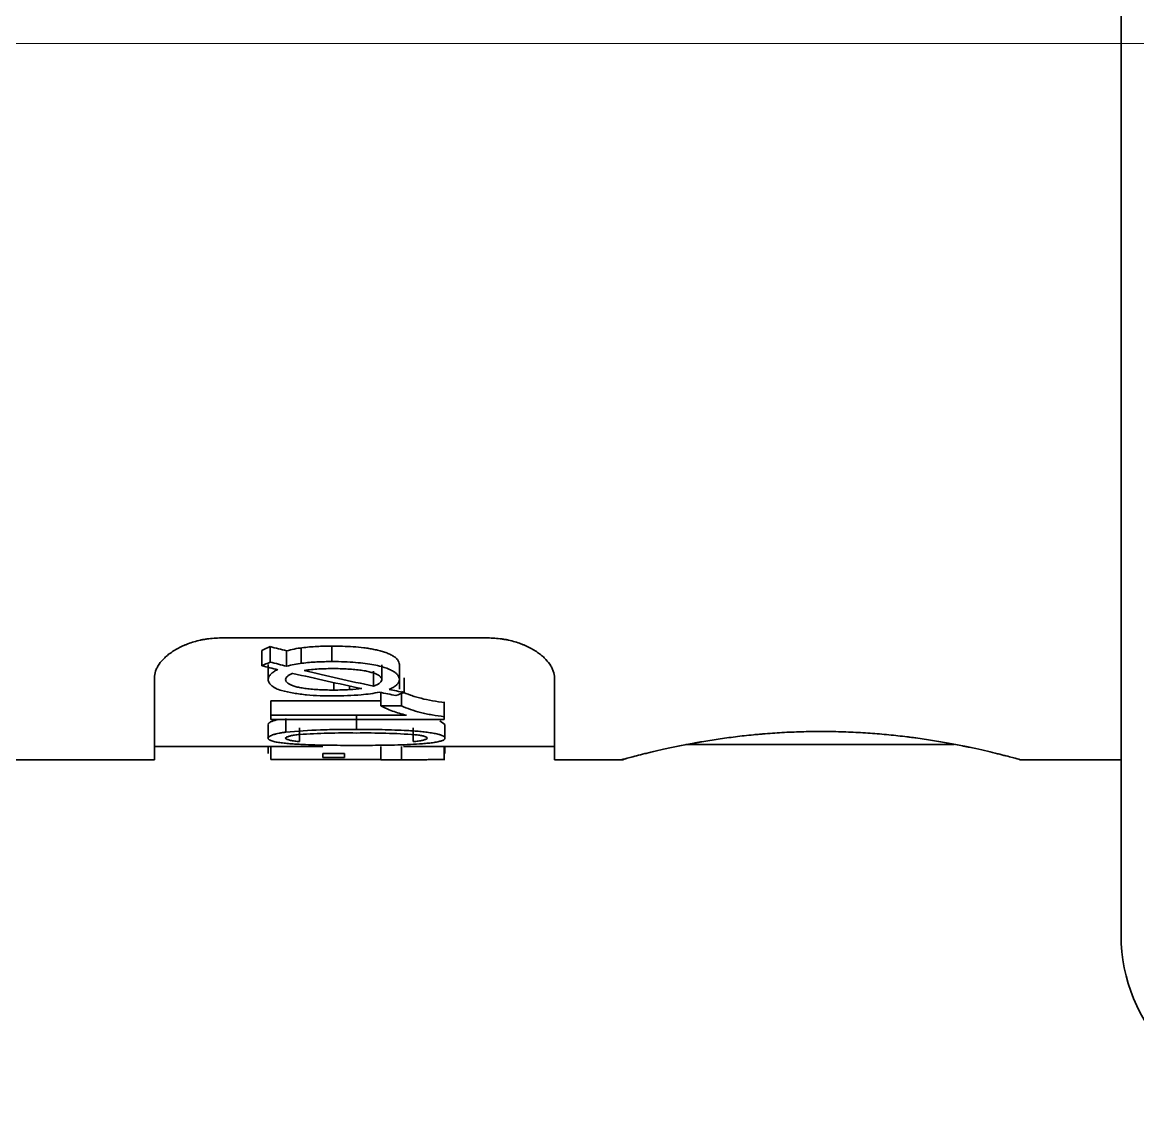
# Model space of a CAD drawing. Extents: x 6327 to 10269, y -393 to 3036.
# Drawn here: x 8146.34 to 8163.07, y 1334.15 to 1350.34 of the extents above; entities that cross this region are included whole.
import ezdxf

# ---------------------------------------------------------------- set-up
doc = ezdxf.new("R2010")
doc.units = 0
doc.header["$LTSCALE"] = 5
doc.layers.get('0').update_dxf_attribs({"linetype": 'CONTINUOUS', "lineweight": 0})
doc.layers.add('1', color=7, linetype='CONTINUOUS', true_color=0xffffff)

msp = doc.modelspace()

# ---------------------------------------------------------------- linework, layer by layer
at = {"color": 4}
msp.add_line((8129.823, 1350.026), (8229.823, 1350.026), dxfattribs=at)
at = {"layer": '1', "color": 7, "linetype": 'Continuous', "lineweight": 35}
for p, q in [((8162.823, 1363.406), (8162.823, 1336.647)), ((8149.323, 1341.106), (8153.323, 1341.106)), ((8150.059, 1340.976), (8150.059, 1340.744)), ((8150.525, 1340.96), (8150.525, 1340.729)), ((8149.932, 1340.92), (8149.932, 1340.689)), ((8150.306, 1340.913), (8150.306, 1340.682)), ((8150.028, 1340.706), (8150.028, 1340.481)), ((8151.733, 1340.705), (8151.733, 1340.48)), ((8151.997, 1340.339), (8151.997, 1340.709)), ((8148.323, 1339.276), (8148.323, 1340.51)), ((8151.609, 1340.607), (8151.609, 1340.384)), ((8152.07, 1340.51), (8152.07, 1340.288)), ((8154.323, 1340.51), (8154.323, 1339.276)), ((8151.014, 1340.437), (8151.014, 1340.325)), ((8151.251, 1340.386), (8151.251, 1340.331)), ((8151.72, 1340.088), (8151.72, 1340.289)), ((8150.07, 1340.161), (8150.07, 1339.947)), ((8150.07, 1340.161), (8151.72, 1340.161)), ((8152.029, 1340.273), (8152.029, 1340.088)), ((8152.67, 1339.925), (8152.67, 1340.137)), ((8152.104, 1339.947), (8150.07, 1339.947)), ((8150.07, 1339.883), (8150.07, 1339.947)), ((8152.029, 1340.088), (8151.72, 1340.088)), ((8150.027, 1339.809), (8150.027, 1339.602)), ((8150.07, 1339.883), (8152.67, 1339.883)), ((8152.68, 1339.809), (8152.606, 1339.861)), ((8152.67, 1339.925), (8152.67, 1339.883)), ((8152.68, 1339.809), (8152.68, 1339.602)), ((8148.323, 1339.476), (8150.851, 1339.476)), ((8150.028, 1339.602), (8150.027, 1339.602)), ((8150.027, 1339.476), (8150.027, 1339.371)), ((8150.07, 1339.476), (8150.07, 1339.281)), ((8151.72, 1339.276), (8151.72, 1339.476)), ((8152.029, 1339.476), (8152.029, 1339.276)), ((8152.059, 1339.476), (8154.323, 1339.476)), ((8152.67, 1339.283), (8152.67, 1339.483)), ((8152.68, 1339.476), (8152.68, 1339.371)), ((8156.296, 1339.506), (8158.414, 1339.506)), ((8157.957, 1339.506), (8157.822, 1339.506)), ((8158.414, 1339.506), (8158.541, 1339.506)), ((8158.541, 1339.506), (8158.786, 1339.506)), ((8158.953, 1339.506), (8158.786, 1339.506)), ((8158.993, 1339.506), (8158.957, 1339.506)), ((8158.993, 1339.506), (8160.056, 1339.506)), ((8160.222, 1339.506), (8160.056, 1339.506)), ((8160.32, 1339.506), (8160.222, 1339.506)), ((8123.323, 1339.276), (8148.323, 1339.276)), ((8151.72, 1339.281), (8150.07, 1339.281)), ((8151.172, 1339.371), (8150.851, 1339.371)), ((8150.851, 1339.312), (8150.851, 1339.371)), ((8150.851, 1339.312), (8151.172, 1339.312)), ((8151.172, 1339.371), (8151.172, 1339.312)), ((8152.029, 1339.276), (8151.72, 1339.276)), ((8152.029, 1339.276), (8152.062, 1339.276)), ((8154.323, 1339.276), (8155.358, 1339.276)), ((8161.323, 1339.276), (8162.823, 1339.276))]:
    msp.add_line(p, q, dxfattribs=at)
msp.add_arc((8165.323, 1336.647), 2.5, 180, 268, dxfattribs=at)
for centre, major_axis, ratio, start_param, end_param in [((8144.021, 1361.973), (0, 22.312), 0.8, 3.479125, 3.486665), ((8159.895, 1386.075), (0, 46.354), 0.918002, 2.908335, 2.914314), ((8143.977, 1362.436), (0, 22.986), 0.8, 3.471375, 3.478674), ((8159.829, 1388.515), (0, 49.025), 0.918752, 2.92005, 2.925498), ((8159.995, 1387.471), (0, 47.964), 0.918002, 2.913972, 2.919743), ((8162.599, 1350.026), (-24.862, 0), 0.432381, 1.065685, 1.112904), ((8162.286, 1350.026), (-24.94, 0), 0.431034, 1.074081, 1.120698), ((8160.645, 1392.409), (0, 53.022), 0.916835, 2.956523, 2.961663), ((8161.08, 1393.716), (0, 54.318), 0.919971, 2.955665, 2.960294), ((8146.85, 1363.323), (0, 23.965), 0.789352, 3.414324, 3.421183)]:
    msp.add_ellipse(centre, major_axis=major_axis, ratio=ratio, start_param=start_param, end_param=end_param, dxfattribs=at)
for points, knots in [([(8149.323, 1341.106), (8149.251, 1341.106), (8149.181, 1341.101), (8149.096, 1341.089), (8149.079, 1341.086), (8149.045, 1341.08), (8149.028, 1341.077), (8148.979, 1341.066), (8148.947, 1341.058), (8148.884, 1341.039), (8148.854, 1341.029), (8148.81, 1341.013), (8148.796, 1341.007), (8148.768, 1340.995), (8148.754, 1340.989), (8148.686, 1340.958), (8148.637, 1340.931), (8148.582, 1340.894), (8148.571, 1340.887), (8148.551, 1340.872), (8148.54, 1340.864), (8148.511, 1340.841), (8148.493, 1340.825), (8148.443, 1340.777), (8148.415, 1340.744), (8148.38, 1340.694), (8148.37, 1340.677), (8148.353, 1340.643), (8148.346, 1340.626), (8148.329, 1340.576), (8148.323, 1340.543), (8148.323, 1340.51)], [0, 0, 0, 0, 0.125, 0.125, 0.15625, 0.15625, 0.1875, 0.1875, 0.25, 0.25, 0.3125, 0.3125, 0.34375, 0.34375, 0.375, 0.375, 0.5, 0.5, 0.53125, 0.53125, 0.5625, 0.5625, 0.625, 0.625, 0.75, 0.75, 0.8125, 0.8125, 0.875, 0.875, 1, 1, 1, 1]), ([(8150.536, 1340.959), (8150.496, 1340.954), (8150.457, 1340.948), (8150.38, 1340.932), (8150.343, 1340.923), (8150.306, 1340.913)], [0, 0, 0, 0, 0.5, 0.5, 1, 1, 1, 1]), ([(8151.997, 1340.706), (8151.997, 1340.719), (8151.995, 1340.731), (8151.988, 1340.75), (8151.985, 1340.756), (8151.977, 1340.769), (8151.973, 1340.775), (8151.958, 1340.793), (8151.946, 1340.805), (8151.924, 1340.821), (8151.917, 1340.827), (8151.9, 1340.837), (8151.892, 1340.842), (8151.865, 1340.857), (8151.845, 1340.866), (8151.804, 1340.883), (8151.782, 1340.891), (8151.736, 1340.905), (8151.713, 1340.912), (8151.665, 1340.924), (8151.64, 1340.929), (8151.591, 1340.939), (8151.566, 1340.943), (8151.515, 1340.952), (8151.489, 1340.955), (8151.41, 1340.965), (8151.358, 1340.97), (8151.252, 1340.978), (8151.199, 1340.98), (8151.093, 1340.984), (8151.04, 1340.984), (8150.986, 1340.984)], [0, 0, 0, 0, 0.0625, 0.0625, 0.09375, 0.09375, 0.125, 0.125, 0.1875, 0.1875, 0.21875, 0.21875, 0.25, 0.25, 0.3125, 0.3125, 0.375, 0.375, 0.4375, 0.4375, 0.5, 0.5, 0.5625, 0.5625, 0.625, 0.625, 0.75, 0.75, 0.875, 0.875, 1, 1, 1, 1]), ([(8153.323, 1341.106), (8153.394, 1341.106), (8153.464, 1341.101), (8153.55, 1341.089), (8153.567, 1341.086), (8153.601, 1341.08), (8153.617, 1341.077), (8153.667, 1341.066), (8153.699, 1341.058), (8153.762, 1341.039), (8153.792, 1341.029), (8153.836, 1341.013), (8153.85, 1341.007), (8153.878, 1340.995), (8153.892, 1340.989), (8153.96, 1340.958), (8154.008, 1340.931), (8154.064, 1340.894), (8154.074, 1340.887), (8154.095, 1340.872), (8154.105, 1340.864), (8154.135, 1340.841), (8154.153, 1340.825), (8154.203, 1340.777), (8154.231, 1340.744), (8154.265, 1340.694), (8154.275, 1340.677), (8154.293, 1340.643), (8154.3, 1340.626), (8154.317, 1340.576), (8154.323, 1340.543), (8154.323, 1340.51)], [0, 0, 0, 0, 0.125, 0.125, 0.15625, 0.15625, 0.1875, 0.1875, 0.25, 0.25, 0.3125, 0.3125, 0.34375, 0.34375, 0.375, 0.375, 0.5, 0.5, 0.53125, 0.53125, 0.5625, 0.5625, 0.625, 0.625, 0.75, 0.75, 0.8125, 0.8125, 0.875, 0.875, 1, 1, 1, 1]), ([(8150.028, 1340.481), (8150.029, 1340.494), (8150.033, 1340.508), (8150.043, 1340.528), (8150.047, 1340.535), (8150.056, 1340.548), (8150.062, 1340.555), (8150.08, 1340.575), (8150.094, 1340.587), (8150.12, 1340.604), (8150.129, 1340.61), (8150.149, 1340.621), (8150.16, 1340.626), (8150.171, 1340.631)], [0, 0, 0, 0, 0.25, 0.25, 0.375, 0.375, 0.5, 0.5, 0.75, 0.75, 0.875, 0.875, 1, 1, 1, 1]), ([(8151.014, 1340.646), (8150.938, 1340.647), (8150.863, 1340.645), (8150.714, 1340.636), (8150.641, 1340.629), (8150.568, 1340.619)], [0, 0, 0, 0, 0.5, 0.5, 1, 1, 1, 1]), ([(8150.229, 1340.317), (8150.198, 1340.326), (8150.171, 1340.336), (8150.14, 1340.351), (8150.135, 1340.354), (8150.123, 1340.36), (8150.118, 1340.363), (8150.102, 1340.373), (8150.083, 1340.386), (8150.068, 1340.401), (8150.058, 1340.412), (8150.055, 1340.416), (8150.049, 1340.424), (8150.047, 1340.428), (8150.035, 1340.448), (8150.03, 1340.464), (8150.028, 1340.481)], [0, 0, 0, 0, 0.25, 0.25, 0.3125, 0.3125, 0.375, 0.375, 0.5, 0.625, 0.625, 0.6875, 0.6875, 0.75, 0.75, 1, 1, 1, 1]), ([(8150.401, 1340.575), (8150.385, 1340.57), (8150.37, 1340.564), (8150.351, 1340.554), (8150.345, 1340.55), (8150.333, 1340.543), (8150.323, 1340.535), (8150.315, 1340.527), (8150.307, 1340.519), (8150.304, 1340.514), (8150.295, 1340.501), (8150.292, 1340.493), (8150.29, 1340.484)], [0, 0, 0, 0, 0.25, 0.25, 0.375, 0.375, 0.5, 0.625, 0.625, 0.75, 0.75, 1, 1, 1, 1]), ([(8151.609, 1340.383), (8151.626, 1340.389), (8151.642, 1340.395), (8151.664, 1340.405), (8151.67, 1340.409), (8151.683, 1340.416), (8151.689, 1340.42), (8151.705, 1340.432), (8151.713, 1340.441), (8151.727, 1340.459), (8151.731, 1340.469), (8151.734, 1340.479)], [0, 0, 0, 0, 0.25, 0.25, 0.375, 0.375, 0.5, 0.5, 0.75, 0.75, 1, 1, 1, 1]), ([(8151.998, 1340.48), (8151.995, 1340.466), (8151.99, 1340.452), (8151.979, 1340.432), (8151.974, 1340.425), (8151.964, 1340.412), (8151.958, 1340.406), (8151.938, 1340.387), (8151.923, 1340.375), (8151.896, 1340.359), (8151.886, 1340.354), (8151.865, 1340.344), (8151.854, 1340.339), (8151.843, 1340.334)], [0, 0, 0, 0, 0.25, 0.25, 0.375, 0.375, 0.5, 0.5, 0.75, 0.75, 0.875, 0.875, 1, 1, 1, 1]), ([(8151.01, 1340.239), (8150.941, 1340.237), (8150.874, 1340.237), (8150.739, 1340.242), (8150.672, 1340.246), (8150.573, 1340.256), (8150.54, 1340.26), (8150.475, 1340.268), (8150.443, 1340.273), (8150.348, 1340.289), (8150.287, 1340.302), (8150.228, 1340.316)], [0, 0, 0, 0, 0.25, 0.25, 0.5, 0.5, 0.625, 0.625, 0.75, 0.75, 1, 1, 1, 1]), ([(8152.681, 1340.137), (8152.616, 1340.145), (8152.554, 1340.153), (8152.434, 1340.174), (8152.377, 1340.186), (8152.294, 1340.208), (8152.267, 1340.215), (8152.214, 1340.231), (8152.189, 1340.239), (8152.116, 1340.265), (8152.071, 1340.284), (8152.029, 1340.305)], [0, 0, 0, 0, 0.25, 0.25, 0.5, 0.5, 0.625, 0.625, 0.75, 0.75, 1, 1, 1, 1]), ([(8152.104, 1339.948), (8152.027, 1339.965), (8151.957, 1339.986), (8151.861, 1340.021), (8151.83, 1340.033), (8151.787, 1340.053), (8151.773, 1340.06), (8151.745, 1340.074), (8151.732, 1340.081), (8151.72, 1340.088)], [0, 0, 0, 0, 0.5, 0.5, 0.75, 0.75, 0.875, 0.875, 1, 1, 1, 1]), ([(8152.029, 1340.088), (8152.07, 1340.068), (8152.115, 1340.05), (8152.21, 1340.016), (8152.261, 1340.001), (8152.343, 1339.981), (8152.371, 1339.974), (8152.428, 1339.962), (8152.457, 1339.957), (8152.546, 1339.941), (8152.607, 1339.932), (8152.67, 1339.925)], [0, 0, 0, 0, 0.25, 0.25, 0.5, 0.5, 0.625, 0.625, 0.75, 0.75, 1, 1, 1, 1]), ([(8150.182, 1339.883), (8150.178, 1339.882), (8150.174, 1339.882), (8150.163, 1339.879), (8150.156, 1339.877), (8150.136, 1339.872), (8150.123, 1339.868), (8150.105, 1339.862), (8150.1, 1339.86), (8150.089, 1339.856), (8150.084, 1339.854), (8150.069, 1339.848), (8150.053, 1339.839), (8150.041, 1339.829), (8150.031, 1339.82), (8150.027, 1339.815), (8150.025, 1339.811)], [0, 0, 0, 0, 0.043338, 0.043338, 0.130307, 0.130307, 0.304246, 0.304246, 0.391215, 0.391215, 0.478184, 0.478184, 0.652123, 0.826061, 0.826061, 1, 1, 1, 1]), ([(8150.025, 1339.604), (8150.03, 1339.613), (8150.039, 1339.623), (8150.061, 1339.636), (8150.069, 1339.64), (8150.089, 1339.649), (8150.099, 1339.653), (8150.117, 1339.659), (8150.123, 1339.661), (8150.136, 1339.664), (8150.142, 1339.666), (8150.163, 1339.671), (8150.192, 1339.678), (8150.224, 1339.683), (8150.25, 1339.687), (8150.258, 1339.688), (8150.276, 1339.69), (8150.285, 1339.691), (8150.294, 1339.692)], [0, 0, 0, 0, 0.25, 0.25, 0.375, 0.375, 0.5, 0.5, 0.5625, 0.5625, 0.625, 0.625, 0.75, 0.875, 0.875, 0.9375, 0.9375, 1, 1, 1, 1]), ([(8150.499, 1339.657), (8150.473, 1339.655), (8150.448, 1339.653), (8150.414, 1339.648), (8150.403, 1339.646), (8150.382, 1339.642), (8150.372, 1339.639), (8150.358, 1339.636), (8150.353, 1339.634), (8150.345, 1339.632), (8150.34, 1339.63), (8150.328, 1339.626), (8150.314, 1339.621), (8150.303, 1339.615), (8150.293, 1339.609), (8150.289, 1339.606), (8150.286, 1339.602)], [0, 0, 0, 0, 0.25, 0.25, 0.375, 0.375, 0.5, 0.5, 0.5625, 0.5625, 0.625, 0.625, 0.75, 0.875, 0.875, 1, 1, 1, 1]), ([(8150.292, 1339.693), (8150.465, 1339.709), (8150.639, 1339.72), (8150.904, 1339.73), (8150.993, 1339.732), (8151.172, 1339.734), (8151.262, 1339.734), (8151.352, 1339.732)], [0, 0, 0, 0, 0.5, 0.5, 0.75, 0.75, 1, 1, 1, 1]), ([(8151.353, 1339.734), (8151.417, 1339.734), (8151.481, 1339.734), (8151.609, 1339.732), (8151.673, 1339.732), (8151.8, 1339.729), (8151.864, 1339.727), (8151.991, 1339.723), (8152.055, 1339.72), (8152.148, 1339.715), (8152.18, 1339.713), (8152.241, 1339.708), (8152.272, 1339.706), (8152.318, 1339.702), (8152.333, 1339.7), (8152.363, 1339.697), (8152.378, 1339.695), (8152.422, 1339.69), (8152.451, 1339.686), (8152.492, 1339.679), (8152.506, 1339.677), (8152.532, 1339.672), (8152.557, 1339.667), (8152.581, 1339.661), (8152.597, 1339.656), (8152.602, 1339.655), (8152.613, 1339.651), (8152.618, 1339.65), (8152.632, 1339.645), (8152.64, 1339.641), (8152.651, 1339.635), (8152.654, 1339.634), (8152.66, 1339.63), (8152.663, 1339.628), (8152.676, 1339.618), (8152.68, 1339.61), (8152.68, 1339.602)], [0, 0, 0, 0, 0.125, 0.125, 0.25, 0.25, 0.375, 0.375, 0.5, 0.5, 0.5625, 0.5625, 0.625, 0.625, 0.65625, 0.65625, 0.6875, 0.6875, 0.75, 0.75, 0.78125, 0.78125, 0.8125, 0.84375, 0.84375, 0.859375, 0.859375, 0.875, 0.875, 0.90625, 0.90625, 0.921875, 0.921875, 0.9375, 0.9375, 1, 1, 1, 1]), ([(8152.42, 1339.603), (8152.415, 1339.609), (8152.407, 1339.615), (8152.39, 1339.623), (8152.384, 1339.625), (8152.37, 1339.631), (8152.355, 1339.635), (8152.337, 1339.64), (8152.318, 1339.644), (8152.308, 1339.646), (8152.288, 1339.649), (8152.277, 1339.651), (8152.255, 1339.653), (8152.243, 1339.654), (8152.231, 1339.655)], [0, 0, 0, 0, 0.25, 0.25, 0.375, 0.375, 0.5, 0.625, 0.625, 0.75, 0.75, 0.875, 0.875, 1, 1, 1, 1]), ([(8158.324, 1339.703), (8158.224, 1339.703), (8158.125, 1339.702), (8157.93, 1339.696), (8157.736, 1339.688), (8157.545, 1339.674), (8157.427, 1339.664), (8157.404, 1339.662), (8157.357, 1339.658), (8157.333, 1339.656), (8157.263, 1339.649), (8157.217, 1339.644), (8157.081, 1339.629), (8156.905, 1339.607), (8156.738, 1339.583), (8156.616, 1339.563), (8156.576, 1339.556), (8156.516, 1339.546), (8156.497, 1339.543), (8156.458, 1339.536), (8156.362, 1339.519), (8156.2, 1339.488), (8156.004, 1339.446), (8155.887, 1339.42), (8155.818, 1339.404), (8155.805, 1339.4), (8155.778, 1339.394), (8155.739, 1339.385), (8155.703, 1339.376), (8155.634, 1339.359), (8155.55, 1339.337), (8155.483, 1339.32), (8155.44, 1339.308), (8155.427, 1339.305), (8155.409, 1339.3), (8155.403, 1339.298), (8155.392, 1339.295), (8155.366, 1339.288), (8155.333, 1339.279), (8155.323, 1339.276), (8155.323, 1339.276), (8155.323, 1339.276), (8155.323, 1339.276)], [0, 0, 0, 0, 0.062481, 0.062481, 0.124962, 0.187443, 0.187443, 0.203063, 0.203063, 0.218684, 0.218684, 0.249924, 0.249924, 0.312405, 0.374886, 0.374886, 0.406127, 0.406127, 0.421747, 0.421747, 0.437367, 0.499848, 0.562329, 0.62481, 0.62481, 0.64043, 0.64043, 0.656051, 0.687291, 0.687291, 0.749772, 0.812253, 0.812253, 0.843494, 0.843494, 0.859114, 0.859114, 0.874734, 0.937215, 0.999696, 0.999696, 1, 1, 1, 1]), ([(8161.323, 1339.276), (8161.323, 1339.276), (8161.318, 1339.277), (8161.299, 1339.283), (8161.285, 1339.287), (8161.246, 1339.297), (8161.199, 1339.31), (8161.133, 1339.328), (8161.076, 1339.342), (8161.056, 1339.348), (8161.014, 1339.358), (8160.992, 1339.364), (8160.922, 1339.381), (8160.822, 1339.405), (8160.706, 1339.432), (8160.613, 1339.452), (8160.581, 1339.459), (8160.531, 1339.47), (8160.515, 1339.473), (8160.481, 1339.48), (8160.395, 1339.498), (8160.233, 1339.529), (8159.998, 1339.569), (8159.831, 1339.594), (8159.722, 1339.609), (8159.7, 1339.612), (8159.656, 1339.618), (8159.589, 1339.626), (8159.522, 1339.634), (8159.387, 1339.649), (8159.203, 1339.667), (8159.012, 1339.681), (8158.867, 1339.689), (8158.819, 1339.691), (8158.72, 1339.696), (8158.671, 1339.697), (8158.522, 1339.702), (8158.423, 1339.703), (8158.324, 1339.703)], [0, 0, 0, 0, 0.06149, 0.06149, 0.124057, 0.124057, 0.186625, 0.249192, 0.249192, 0.280476, 0.280476, 0.311759, 0.311759, 0.374327, 0.436894, 0.436894, 0.468178, 0.468178, 0.483819, 0.483819, 0.499461, 0.562029, 0.624596, 0.687163, 0.687163, 0.702805, 0.702805, 0.718447, 0.749731, 0.749731, 0.812298, 0.874865, 0.874865, 0.906149, 0.906149, 0.937433, 0.937433, 1, 1, 1, 1]), ([(8151.353, 1339.494), (8151.288, 1339.494), (8151.224, 1339.494), (8151.096, 1339.495), (8151.032, 1339.496), (8150.904, 1339.497), (8150.841, 1339.498), (8150.713, 1339.502), (8150.65, 1339.504), (8150.556, 1339.507), (8150.524, 1339.509), (8150.462, 1339.512), (8150.432, 1339.514), (8150.371, 1339.518), (8150.34, 1339.521), (8150.281, 1339.526), (8150.253, 1339.529), (8150.211, 1339.535), (8150.198, 1339.536), (8150.171, 1339.541), (8150.159, 1339.543), (8150.135, 1339.547), (8150.123, 1339.55), (8150.101, 1339.555), (8150.091, 1339.558), (8150.073, 1339.564), (8150.064, 1339.567), (8150.054, 1339.572), (8150.05, 1339.574), (8150.044, 1339.578), (8150.042, 1339.579), (8150.035, 1339.585), (8150.031, 1339.589), (8150.027, 1339.596), (8150.027, 1339.6), (8150.027, 1339.604)], [0, 0, 0, 0, 0.125, 0.125, 0.25, 0.25, 0.375, 0.375, 0.5, 0.5, 0.5625, 0.5625, 0.625, 0.625, 0.6875, 0.6875, 0.75, 0.75, 0.78125, 0.78125, 0.8125, 0.8125, 0.84375, 0.84375, 0.875, 0.875, 0.90625, 0.90625, 0.921875, 0.921875, 0.9375, 0.9375, 0.96875, 0.96875, 1, 1, 1, 1]), ([(8150.286, 1339.602), (8150.292, 1339.596), (8150.302, 1339.59), (8150.322, 1339.582), (8150.329, 1339.579), (8150.345, 1339.574), (8150.354, 1339.572), (8150.372, 1339.567), (8150.382, 1339.565), (8150.404, 1339.562), (8150.426, 1339.558), (8150.45, 1339.556), (8150.474, 1339.554), (8150.487, 1339.553), (8150.5, 1339.552)], [0, 0, 0, 0, 0.25, 0.25, 0.375, 0.375, 0.5, 0.5, 0.625, 0.625, 0.75, 0.875, 0.875, 1, 1, 1, 1]), ([(8151.353, 1339.494), (8151.416, 1339.494), (8151.48, 1339.494), (8151.608, 1339.495), (8151.672, 1339.496), (8151.799, 1339.497), (8151.863, 1339.498), (8151.989, 1339.501), (8152.053, 1339.503), (8152.177, 1339.508), (8152.239, 1339.512), (8152.329, 1339.518), (8152.359, 1339.52), (8152.418, 1339.526), (8152.447, 1339.529), (8152.489, 1339.534), (8152.503, 1339.536), (8152.53, 1339.54), (8152.543, 1339.542), (8152.58, 1339.549), (8152.602, 1339.554), (8152.626, 1339.561), (8152.631, 1339.563), (8152.639, 1339.566), (8152.651, 1339.571), (8152.661, 1339.576), (8152.668, 1339.581), (8152.67, 1339.583), (8152.674, 1339.587), (8152.679, 1339.592), (8152.68, 1339.598), (8152.68, 1339.602)], [0, 0, 0, 0, 0.125, 0.125, 0.25, 0.25, 0.375, 0.375, 0.5, 0.5, 0.625, 0.625, 0.6875, 0.6875, 0.75, 0.75, 0.78125, 0.78125, 0.8125, 0.8125, 0.875, 0.875, 0.890625, 0.890625, 0.90625, 0.9375, 0.9375, 0.953125, 0.953125, 0.96875, 1, 1, 1, 1]), ([(8152.206, 1339.552), (8152.232, 1339.554), (8152.257, 1339.556), (8152.292, 1339.56), (8152.303, 1339.562), (8152.324, 1339.566), (8152.334, 1339.568), (8152.348, 1339.571), (8152.352, 1339.572), (8152.361, 1339.574), (8152.365, 1339.576), (8152.377, 1339.579), (8152.391, 1339.585), (8152.403, 1339.59), (8152.412, 1339.596), (8152.416, 1339.599), (8152.419, 1339.603)], [0, 0, 0, 0, 0.25, 0.25, 0.375, 0.375, 0.5, 0.5, 0.5625, 0.5625, 0.625, 0.625, 0.75, 0.875, 0.875, 1, 1, 1, 1]), ([(8152.029, 1339.276), (8152.072, 1339.276), (8152.118, 1339.276), (8152.216, 1339.277), (8152.268, 1339.278), (8152.337, 1339.279), (8152.351, 1339.279), (8152.379, 1339.279), (8152.393, 1339.28), (8152.437, 1339.28), (8152.466, 1339.281), (8152.556, 1339.282), (8152.617, 1339.283), (8152.68, 1339.283)], [0, 0, 0, 0, 0.25, 0.25, 0.5, 0.5, 0.5625, 0.5625, 0.625, 0.625, 0.75, 0.75, 1, 1, 1, 1])]:
    msp.add_open_spline(points, degree=3, knots=knots, dxfattribs=at)
for points, degree in [([(8150.986, 1340.984), (8150.91, 1340.985), (8150.759, 1340.981), (8150.61, 1340.968), (8150.536, 1340.959)], 3), ([(8150.986, 1340.984), (8150.986, 1340.752)], 1), ([(8150.306, 1340.682), (8150.343, 1340.692), (8150.418, 1340.709), (8150.496, 1340.722), (8150.536, 1340.728)], 3), ([(8150.537, 1340.727), (8150.61, 1340.736), (8150.759, 1340.748), (8150.91, 1340.752), (8150.986, 1340.752)], 3), ([(8150.986, 1340.752), (8151.051, 1340.752), (8151.176, 1340.749), (8151.342, 1340.74), (8151.489, 1340.724), (8151.617, 1340.704), (8151.725, 1340.679), (8151.813, 1340.651), (8151.882, 1340.62), (8151.934, 1340.588), (8151.97, 1340.554), (8151.992, 1340.52), (8151.997, 1340.495), (8151.997, 1340.483)], 3), ([(8151.733, 1340.48), (8151.733, 1340.487), (8151.73, 1340.503), (8151.713, 1340.525), (8151.686, 1340.546), (8151.646, 1340.567), (8151.593, 1340.586), (8151.526, 1340.604), (8151.448, 1340.619), (8151.357, 1340.63), (8151.255, 1340.639), (8151.142, 1340.645), (8151.058, 1340.646), (8151.014, 1340.646)], 3), ([(8150.29, 1340.483), (8150.29, 1340.474), (8150.294, 1340.459), (8150.31, 1340.436), (8150.338, 1340.416), (8150.378, 1340.396), (8150.431, 1340.378), (8150.498, 1340.362), (8150.577, 1340.349), (8150.668, 1340.338), (8150.77, 1340.331), (8150.885, 1340.326), (8150.969, 1340.325), (8151.014, 1340.325)], 3), ([(8151.014, 1340.325), (8151.093, 1340.325), (8151.171, 1340.327), (8151.25, 1340.331)], 3), ([(8151.25, 1340.331), (8151.313, 1340.334), (8151.375, 1340.34), (8151.436, 1340.347)], 3), ([(8151.699, 1340.293), (8151.611, 1340.275), (8151.519, 1340.262), (8151.424, 1340.253)], 3), ([(8151.424, 1340.253), (8151.287, 1340.243), (8151.149, 1340.238), (8151.01, 1340.239)], 3), ([(8151.353, 1339.943), (8151.353, 1339.734)], 1), ([(8150.292, 1339.899), (8150.292, 1339.83), (8150.292, 1339.761), (8150.292, 1339.691)], 3), ([(8151.353, 1339.68), (8151.208, 1339.682), (8150.922, 1339.68), (8150.639, 1339.666), (8150.499, 1339.657)], 3), ([(8150.5, 1339.552), (8150.5, 1339.621), (8150.5, 1339.689), (8150.5, 1339.758)], 3), ([(8152.231, 1339.655), (8152.087, 1339.665), (8151.796, 1339.679), (8151.501, 1339.682), (8151.353, 1339.68)], 3), ([(8152.206, 1339.552), (8152.206, 1339.621), (8152.206, 1339.689), (8152.206, 1339.758)], 3)]:
    msp.add_open_spline(points, degree=degree, dxfattribs=at)

doc.saveas('drawing.dxf')
